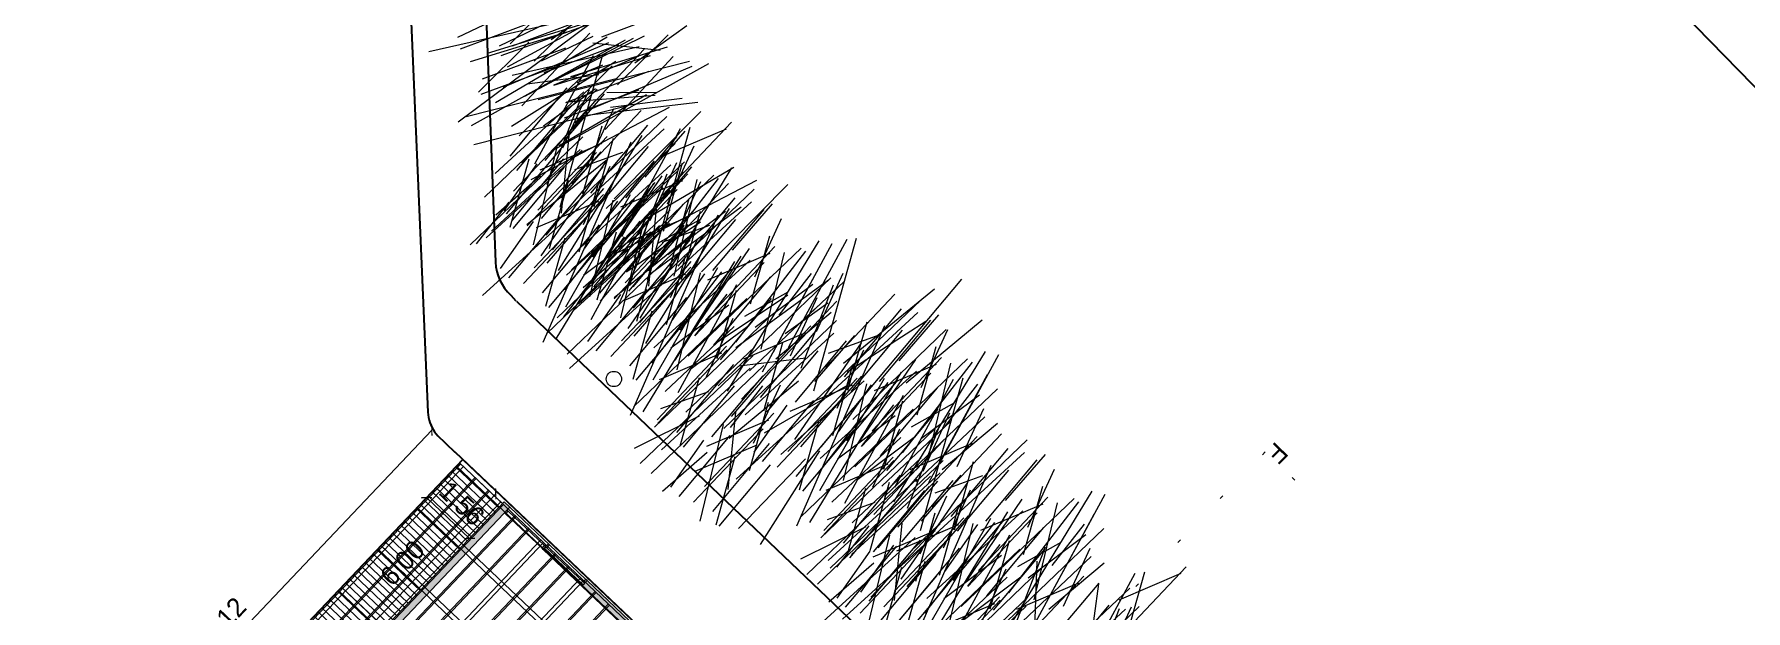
# Model space of a CAD drawing. Header units: inches. Extents: x -3368894 to 5148796, y 84 to 10864301.
# Drawn here: x 503139.47 to 503184.42, y 4346374.7 to 4346389.84 of the extents above; entities that cross this region are included whole.
import ezdxf

# ---------------------------------------------------------------- set-up
doc = ezdxf.new("R2010")
doc.units = ezdxf.units.IN
doc.header["$MEASUREMENT"] = 0
doc.linetypes.add('ACAD_ISO07W100', pattern=[3, 0, -3])
for name, color, linetype, lineweight in [('cm_alberi in secondo piano', 252, 'Continuous', 9), ('cm_campiture', 252, 'Continuous', 9), ('cm_quote', 174, 'Continuous', 0), ('cm_sezionate', 6, 'Continuous', 9), ('cm_struttura', 250, 'Continuous', 9), ('cp_illuminazione', 32, 'Continuous', 9), ('cp_piattaforme volumi_linea', 4, 'Continuous', 25)]:
    doc.layers.add(name, color=color, linetype=linetype, lineweight=lineweight)
doc.layers.add('S_retino canneto', color=7, linetype='Continuous', lineweight=0, true_color=0x686d1d)
doc.styles.get("Standard").update_dxf_attribs({"font": 'GOTHIC.TTF'})
doc.dimstyles.new('Quote 200', dxfattribs={"dimtxt": 0.5, "dimasz": 0.2, "dimexe": 1.25, "dimexo": 0.625, "dimgap": 0.2, "dimtad": 1, "dimzin": 1, "dimtxsty": 'Standard', "dimblk": 'ARCHTICK', "dimcen": 2.5, "dimse1": 1, "dimse2": 1, "dimazin": 0, "dimtfac": 1, "dimtmove": 0, "dimatfit": 3, "dimldrblk": 'NONE', "dimfxl": 1, "dimlwd": 0, "dimarcsym": 0})

# ---------------------------------------------------------------- blocks, each defined once
blk = doc.blocks.new('_ArchTick')
at = {"color": 0, "linetype": 'ByBlock', "const_width": 0.15}
blk.add_lwpolyline([(-0.5, -0.5), (0.5, 0.5)], dxfattribs=at)
blk = doc.blocks.new('*D61')
at = {"layer": 'cm_quote', "color": 0, "lineweight": 0, "transparency": 16777216}
blk.add_line((503149.916, 4346379.446), (503139.51, 4346368.476), dxfattribs=at)
at = {"layer": 'DEFPOINTS', "color": 0, "transparency": 16777216}
for p in [(503150.726, 4346378.677), (503139.51, 4346368.476), (503140.321, 4346367.707)]:
    blk.add_point(p, dxfattribs=at)
at = {"layer": 'cm_quote', "color": 0, "lineweight": 0, "transparency": 16777216, "xscale": 0.2, "yscale": 0.2, "zscale": 0.2}
for p, rotation in [((503149.916, 4346379.446), 46.51099216535818), ((503139.51, 4346368.476), 226.5109921653581)]:
    blk.add_blockref('_ArchTick', p, dxfattribs=dict(at, rotation=rotation))
at = {"layer": 'cm_quote', "color": 0, "transparency": 16777216, "insert": (503144.361, 4346374.295), "char_height": 0.5, "attachment_point": 5, "rotation": 46.511}
blk.add_mtext('15,12', dxfattribs=at)
blk = doc.blocks.new('_None')
blk = doc.blocks.new('*D71')
at = {"layer": 'cm_quote', "color": 0, "lineweight": 0, "transparency": 16777216}
blk.add_line((503147.464, 4346373.419), (503151.594, 4346377.772), dxfattribs=at)
at = {"layer": 'DEFPOINTS', "color": 0, "transparency": 16777216}
for p in [(503151.594, 4346377.772), (503151.817, 4346377.56), (503147.688, 4346373.207)]:
    blk.add_point(p, dxfattribs=at)
at = {"layer": 'cm_quote', "color": 0, "lineweight": 0, "transparency": 16777216, "xscale": 0.2, "yscale": 0.2, "zscale": 0.2}
for p, rotation in [((503151.594, 4346377.772), 46.51099220164098), ((503147.464, 4346373.419), 226.510992201641)]:
    blk.add_blockref('_ArchTick', p, dxfattribs=dict(at, rotation=rotation))
at = {"layer": 'cm_quote', "color": 0, "transparency": 16777216, "insert": (503149.177, 4346375.929), "char_height": 0.5, "attachment_point": 5, "rotation": 46.511}
blk.add_mtext('6,00', dxfattribs=at)
blk = doc.blocks.new('*D83')
at = {"layer": 'cm_quote', "color": 0, "lineweight": 0, "transparency": 16777216}
blk.add_line((503150.907, 4346376.6), (503149.775, 4346377.674), dxfattribs=at)
at = {"layer": 'DEFPOINTS', "color": 0, "transparency": 16777216}
for p in [(503149.775, 4346377.674), (503149.775, 4346377.674), (503150.907, 4346376.6)]:
    blk.add_point(p, dxfattribs=at)
at = {"layer": 'cm_quote', "color": 0, "lineweight": 0, "transparency": 16777216, "xscale": 0.2, "yscale": 0.2, "zscale": 0.2}
for p, rotation in [((503149.775, 4346377.674), 136.5109921907671), ((503150.907, 4346376.6), 316.5109921907671)]:
    blk.add_blockref('_ArchTick', p, dxfattribs=dict(at, rotation=rotation))
at = {"layer": 'cm_quote', "color": 0, "transparency": 16777216, "insert": (503150.675, 4346377.489), "char_height": 0.5, "attachment_point": 5, "rotation": 316.511}
blk.add_mtext('1,56', dxfattribs=at)
blk = doc.blocks.new('*D263')
at = {"layer": 'cm_quote', "color": 0, "lineweight": 0, "transparency": 16777216}
for p, q in [((-3368891.703, 8689622.26), (-929594.242, 10864300.067)), ((-3368894.34, 8689619.909), (-3368891.703, 8689622.26))]:
    blk.add_line(p, q, dxfattribs=at)
at = {"layer": 'DEFPOINTS', "color": 0, "transparency": 16777216}
for p in [(-3368891.703, 8689622.26), (503231.569, 4346330.378), (503228.933, 4346328.028)]:
    blk.add_point(p, dxfattribs=at)
at = {"layer": 'cm_quote', "color": 0, "lineweight": 0, "transparency": 16777216, "xscale": 0.2, "yscale": 0.2, "zscale": 0.2}
for p, rotation in [((-3368891.703, 8689622.26), 41.71758129249201), ((-3368894.34, 8689619.909), 221.717581292492)]:
    blk.add_blockref('_ArchTick', p, dxfattribs=dict(at, rotation=rotation))
at = {"layer": 'cm_quote', "color": 0, "transparency": 16777216, "insert": (-929595.199, 10864299.865), "char_height": 0.5, "attachment_point": 5, "rotation": 41.7176}
blk.add_mtext('3,53', dxfattribs=at)

msp = doc.modelspace()

# ---------------------------------------------------------------- hatches: boundary and pattern name
at = {"layer": 'cm_campiture'}
h = msp.add_hatch(dxfattribs=at)
h.set_pattern_fill('ANSI31', color=256, scale=1.2, angle=315)
h.set_pattern_definition([(316.511, (503139.45607, 4346360.25746), (0.1032323, 0.10882596), [])])
h.paths.add_polyline_path([(503170.402, 4346360.013), (503150.726, 4346378.677), (503140.321, 4346367.707), (503141.409, 4346366.675), (503126.956, 4346351.44), (503144.456, 4346334.84), (503158.908, 4346350.075), (503159.996, 4346349.043)])
h.paths.add_polyline_path([(503154.353, 4346362.652), (503154.208, 4346362.79), (503154.807, 4346363.421), (503150.527, 4346367.482), (503152.041, 4346369.078), (503147.688, 4346373.207), (503151.817, 4346377.56), (503156.17, 4346373.431), (503154.656, 4346371.835), (503159.009, 4346367.705), (503154.831, 4346363.301), (503154.904, 4346363.233)], flags=16)
h.paths.add_polyline_path([(503152.515, 4346347.87), (503144.257, 4346339.164), (503131.197, 4346351.551), (503139.456, 4346360.257)], flags=16)
h.paths.add_polyline_path([(503159.714, 4346359.731), (503163.844, 4346364.084), (503168.197, 4346359.955), (503164.067, 4346355.602)], flags=16)
h = msp.add_hatch(color=256, dxfattribs=at)
h.dxf.hatch_style = 1
h.paths.add_polyline_path([(503151.962, 4346377.422), (503151.817, 4346377.56), (503147.688, 4346373.207), (503149.864, 4346371.142), (503149.933, 4346371.215), (503150.002, 4346371.287), (503147.97, 4346373.214)])
h = msp.add_hatch(color=256, dxfattribs=at)
h.dxf.hatch_style = 1
h.paths.add_polyline_path([(503156.17, 4346373.431), (503153.993, 4346375.495), (503153.925, 4346375.423), (503153.89, 4346375.387), (503153.856, 4346375.35), (503155.887, 4346373.423), (503152.033, 4346369.36), (503151.999, 4346369.324), (503151.964, 4346369.288), (503151.896, 4346369.215), (503152.041, 4346369.078)])

# ---------------------------------------------------------------- linework, layer by layer
at = {"layer": 'cm_campiture', "linetype": 'ACAD_ISO07W100', "ltscale": 0.5}
msp.add_lwpolyline([(503172.579, 4346378.131), (503171.798, 4346378.872), (503155.3, 4346361.711), (503144.979, 4346350.826), (503131.28, 4346336.378), (503130.277, 4346335.253), (503131.205, 4346334.373)], dxfattribs=at)
at = {"layer": 'cm_sezionate'}
for p, q in [((503147.688, 4346373.207), (503151.817, 4346377.56)), ((503147.97, 4346373.214), (503151.962, 4346377.422)), ((503151.817, 4346377.56), (503151.962, 4346377.422)), ((503151.962, 4346377.422), (503153.008, 4346376.43)), ((503151.824, 4346377.277), (503151.893, 4346377.35)), ((503151.854, 4346377.249), (503151.824, 4346377.277)), ((503151.923, 4346377.321), (503151.854, 4346377.249)), ((503151.854, 4346377.249), (503152.81, 4346376.342)), ((503151.923, 4346377.321), (503151.893, 4346377.35)), ((503152.879, 4346376.415), (503151.923, 4346377.321)), ((503152.81, 4346376.342), (503152.879, 4346376.415)), ((503152.84, 4346376.314), (503152.81, 4346376.342)), ((503152.84, 4346376.314), (503152.874, 4346376.35)), ((503152.84, 4346376.314), (503153.856, 4346375.35)), ((503152.874, 4346376.35), (503152.909, 4346376.386)), ((503152.874, 4346376.35), (503153.89, 4346375.387)), ((503152.909, 4346376.386), (503152.879, 4346376.415)), ((503152.909, 4346376.386), (503152.978, 4346376.459)), ((503152.939, 4346376.358), (503152.909, 4346376.386)), ((503153.008, 4346376.43), (503152.939, 4346376.358)), ((503152.939, 4346376.358), (503153.895, 4346375.451)), ((503153.008, 4346376.43), (503152.978, 4346376.459)), ((503153.963, 4346375.524), (503153.008, 4346376.43)), ((503153.89, 4346375.387), (503153.856, 4346375.35)), ((503153.856, 4346375.35), (503155.887, 4346373.423)), ((503153.925, 4346375.423), (503153.89, 4346375.387)), ((503153.895, 4346375.451), (503153.963, 4346375.524)), ((503153.925, 4346375.423), (503153.895, 4346375.451)), ((503153.925, 4346375.423), (503153.993, 4346375.495)), ((503153.993, 4346375.495), (503153.963, 4346375.524)), ((503153.993, 4346375.495), (503156.17, 4346373.431))]:
    msp.add_line(p, q, dxfattribs=at)
at = {"layer": 'cm_struttura'}
for p, q in [((503151.05, 4346378.204), (503140.727, 4346367.322)), ((503151.079, 4346378.177), (503140.756, 4346367.294)), ((503151.401, 4346377.872), (503141.078, 4346366.989)), ((503151.43, 4346377.844), (503141.107, 4346366.962)), ((503152.102, 4346377.207), (503127.326, 4346351.089)), ((503152.131, 4346377.18), (503127.355, 4346351.061)), ((503152.452, 4346376.875), (503127.676, 4346350.756)), ((503152.481, 4346376.847), (503127.705, 4346350.729)), ((503153.153, 4346376.21), (503128.377, 4346350.092)), ((503153.182, 4346376.182), (503128.406, 4346350.064)), ((503153.503, 4346375.877), (503128.728, 4346349.759)), ((503153.533, 4346375.85), (503128.757, 4346349.732)), ((503154.204, 4346375.212), (503139.752, 4346359.977)), ((503154.233, 4346375.185), (503139.781, 4346359.949)), ((503154.555, 4346374.88), (503140.102, 4346359.644)), ((503154.584, 4346374.853), (503140.131, 4346359.617))]:
    msp.add_line(p, q, dxfattribs=at)
for points in [[(503150.676, 4346378.559), (503140.355, 4346367.675)], [(503150.748, 4346378.491), (503140.427, 4346367.606)], [(503150.561, 4346378.503), (503170.237, 4346359.838)], [(503150.644, 4346378.59), (503170.319, 4346359.925)], [(503151.727, 4346377.562), (503126.956, 4346351.44)], [(503151.8, 4346377.494), (503127.029, 4346351.371)], [(503149.611, 4346377.501), (503169.287, 4346358.837)], [(503149.529, 4346377.414), (503169.204, 4346358.75)], [(503152.779, 4346376.565), (503128.008, 4346350.442)], [(503152.851, 4346376.496), (503128.08, 4346350.373)], [(503148.496, 4346376.326), (503168.172, 4346357.662)], [(503148.579, 4346376.413), (503168.255, 4346357.749)], [(503153.83, 4346375.568), (503129.059, 4346349.445)], [(503153.903, 4346375.499), (503129.132, 4346349.376)], [(503147.464, 4346375.238), (503167.14, 4346356.574)], [(503147.547, 4346375.325), (503167.222, 4346356.661)]]:
    msp.add_lwpolyline(points, dxfattribs=at)
at = {"layer": 'cp_illuminazione'}
msp.add_circle((503154.696, 4346380.789), 0.201, dxfattribs=at)
at = {"layer": 'cp_piattaforme volumi_linea'}
for points in [[(503228.16, 4346348.418), (503188.328, 4346384.71), (503164.15, 4346409.469), (503153.686, 4346420.185), (503128.406, 4346446.073), (503128.253, 4346446.219), (503128.089, 4346446.354), (503127.917, 4346446.477), (503110.011, 4346458.344, 0.083914), (503108.884, 4346458.845), (503102.685, 4346460.426)], [(503150.638, 4346408.891), (503151.584, 4346383.858, 0.19064), (503151.987, 4346382.99), (503152.119, 4346382.843)], [(503152.139, 4346382.836), (503176.031, 4346360.048, 0.256346), (503177.839, 4346359.467), (503196.593, 4346363.331)], [(503150.523, 4346378.872), (503173.319, 4346357.247, 0.161541), (503177.29, 4346356.301), (503198.401, 4346360.651)]]:
    msp.add_lwpolyline(points, format="xyb", dxfattribs=at)
for points in [[(503148.576, 4346408.803), (503149.811, 4346379.915), (503149.817, 4346379.847), (503149.828, 4346379.779), (503149.844, 4346379.712), (503149.864, 4346379.647), (503149.889, 4346379.583), (503149.918, 4346379.521), (503149.951, 4346379.461), (503149.988, 4346379.403), (503150.029, 4346379.348), (503150.073, 4346379.296)], [(503150.051, 4346379.322), (503150.522, 4346378.871)], [(503144.456, 4346334.84), (503126.956, 4346351.44), (503141.409, 4346366.675), (503140.321, 4346367.707), (503150.726, 4346378.677), (503170.402, 4346360.013), (503159.996, 4346349.043)]]:
    msp.add_lwpolyline(points, dxfattribs=at)
at = {"layer": 'S_retino canneto', "color": 251}
for p, q in [((503155.216, 4346390.971), (503150.61, 4346387.532)), ((503155.557, 4346390.974), (503151.897, 4346388.979)), ((503153.294, 4346390.906), (503151.97, 4346389.594)), ((503151.696, 4346389.539), (503154.468, 4346390.881)), ((503154.42, 4346390.684), (503153.054, 4346389.701)), ((503156.339, 4346390.504, 2.031), (503154.374, 4346389.771, 2.031)), ((503149.838, 4346389.387), (503153.171, 4346390.142)), ((503150.603, 4346389.768), (503151.966, 4346390.415)), ((503152.629, 4346390.188), (503150.664, 4346389.455)), ((503151.381, 4346389.351), (503153.918, 4346390.13)), ((503151.735, 4346389.29), (503154.05, 4346390.113)), ((503153.994, 4346390.265), (503152.029, 4346389.532)), ((503153.931, 4346390.444, 2.032), (503152.607, 4346389.133, 2.032)), ((503156.609, 4346390.064), (503155.243, 4346389.081)), ((503150.932, 4346389.13), (503153.469, 4346389.91)), ((503150.96, 4346387.445), (503155.003, 4346389.694)), ((503152.463, 4346389.633), (503151.139, 4346388.322)), ((503154.521, 4346389.771), (503151.589, 4346388.043)), ((503151.788, 4346388.454), (503154.564, 4346389.624)), ((503152.277, 4346387.965), (503154.062, 4346389.877)), ((503155.202, 4346389.733), (503152.347, 4346388.212)), ((503152.792, 4346389.149), (503154.155, 4346389.795)), ((503154.818, 4346389.568), (503152.854, 4346388.835)), ((503153.172, 4346388.654), (503155.498, 4346389.799)), ((503154.148, 4346389.623), (503155.91, 4346389.422)), ((503156.12, 4346389.825, 2.032), (503154.796, 4346388.513, 2.032)), ((503151.246, 4346388.671), (503153.431, 4346389.491)), ((503152.011, 4346387.432), (503154.752, 4346389.141)), ((503152.028, 4346388.768), (503155.361, 4346389.523)), ((503152.618, 4346386.442), (503154.159, 4346389.282)), ((503152.71, 4346388.133), (503156.686, 4346389.138)), ((503153.121, 4346388.511), (503155.659, 4346389.29)), ((503154.399, 4346389.305), (503153.276, 4346385.29)), ((503153.57, 4346388.731), (503156.108, 4346389.511)), ((503153.671, 4346387.519), (503155.493, 4346389.449)), ((503153.733, 4346388.58), (503155.365, 4346389.275)), ((503154.467, 4346387.346), (503156.251, 4346389.257)), ((503150.817, 4346387.685), (503154.793, 4346388.691)), ((503153.163, 4346388.992), (503151.199, 4346388.259)), ((503154.018, 4346388.885), (503152.207, 4346387.178)), ((503152.418, 4346388.546), (503154.298, 4346388.783)), ((503153.126, 4346388.514), (503154.404, 4346389.043)), ((503153.15, 4346386.825), (503157.192, 4346389.074)), ((503154.653, 4346389.014), (503153.329, 4346387.702)), ((503153.435, 4346388.052), (503155.62, 4346388.871)), ((503153.977, 4346387.835), (503156.753, 4346389.004)), ((503151.298, 4346385.569), (503154.26, 4346388.405)), ((503151.575, 4346386.189), (503153.904, 4346388.331)), ((503151.976, 4346386.643), (503153.472, 4346388.434)), ((503154.214, 4346388.414), (503152.848, 4346387.431)), ((503153.264, 4346386.921), (503155.553, 4346388.266)), ((503154.05, 4346388.384), (503153.346, 4346386.855)), ((503155.353, 4346388.373), (503153.388, 4346387.64)), ((503153.408, 4346387.063), (503154.453, 4346388.276)), ((503153.45, 4346388.069), (503155.777, 4346388.246)), ((503155.815, 4346388.304), (503154.511, 4346388.31)), ((503151.017, 4346386.95), (503154.993, 4346387.955)), ((503153.485, 4346387.868), (503152.138, 4346386.262)), ((503154.084, 4346388.173), (503152.273, 4346386.466)), ((503152.524, 4346386.032), (503156.161, 4346387.928)), ((503154.232, 4346388.132, 2.031), (503152.885, 4346386.526, 2.031)), ((503152.948, 4346385.895), (503153.804, 4346388.089)), ((503153.592, 4346385.912), (503155.414, 4346387.842)), ((503153.91, 4346387.709), (503156.902, 4346388.058)), ((503154.684, 4346387.884), (503153.981, 4346386.355)), ((503154.607, 4346387.927), (503156.487, 4346388.164)), ((503154.706, 4346385.518), (503156.978, 4346387.814)), ((503152.064, 4346385.725), (503153.886, 4346387.655)), ((503153.129, 4346384.852), (503156.092, 4346387.688)), ((503153.69, 4346385.214), (503156.019, 4346387.356)), ((503154.377, 4346387.434, 2.032), (503153.872, 4346385.64, 2.032)), ((503154.091, 4346385.668), (503155.587, 4346387.458)), ((503154.909, 4346384.529), (503156.45, 4346387.368)), ((503156.69, 4346387.391), (503155.567, 4346383.376)), ((503155.961, 4346385.605), (503157.784, 4346387.535)), ((503156.024, 4346386.667), (503157.656, 4346387.361)), ((503150.919, 4346384.31), (503153.882, 4346387.146)), ((503151.881, 4346385.126), (503153.377, 4346386.917)), ((503152.587, 4346384.312), (503153.197, 4346386.856)), ((503152.699, 4346385.225), (503154.521, 4346387.155)), ((503152.761, 4346386.286), (503154.393, 4346386.98)), ((503155.14, 4346387.01), (503152.83, 4346381.746)), ((503155.435, 4346387.181), (503153.237, 4346383.639)), ((503153.322, 4346385.142), (503153.524, 4346387.175)), ((503154.675, 4346387.105), (503154.171, 4346385.311)), ((503155.601, 4346386.893), (503154.253, 4346385.286)), ((503156.309, 4346386.971), (503154.498, 4346385.264)), ((503156.348, 4346387.157, 2.031), (503155, 4346385.55, 2.031)), ((503155.523, 4346386.088), (503156.569, 4346387.3)), ((503156.8, 4346386.908), (503156.097, 4346385.379)), ((503151.339, 4346384.496), (503153.866, 4346386.796)), ((503151.48, 4346384.673), (503153.809, 4346386.814)), ((503151.816, 4346385.204), (503152.682, 4346386.439)), ((503152.465, 4346386.564), (503151.961, 4346384.77)), ((503153.371, 4346386.569), (503152.024, 4346384.962)), ((503152.413, 4346384.848), (503154.529, 4346386.566)), ((503152.417, 4346384.812), (503154.24, 4346386.742)), ((503152.786, 4346384.028), (503154.534, 4346386.562)), ((503154.138, 4346386.616, 2.031), (503152.79, 4346385.009, 2.031)), ((503153.313, 4346385.547), (503154.359, 4346386.759)), ((503153.588, 4346383.655), (503156.551, 4346386.491)), ((503153.674, 4346386.296), (503154.93, 4346386.747)), ((503153.866, 4346384.275), (503156.195, 4346386.417)), ((503154.267, 4346384.729), (503155.763, 4346386.52)), ((503156.341, 4346386.47), (503155.637, 4346384.941)), ((503156.492, 4346386.459, 2.032), (503155.988, 4346384.665, 2.032)), ((503151.598, 4346385.103), (503152.774, 4346386.131)), ((503153.391, 4346386.352), (503152.043, 4346384.745)), ((503152.917, 4346384.567), (503154.413, 4346386.358)), ((503153.501, 4346386.005), (503152.996, 4346384.21)), ((503154.59, 4346386.367), (503153.886, 4346384.838)), ((503154.361, 4346383.304), (503157.323, 4346386.14)), ((503154.506, 4346383.986), (503155.964, 4346386.129)), ((503156.375, 4346386.259), (503154.564, 4346384.552)), ((503154.814, 4346384.249), (503156.637, 4346386.179)), ((503154.815, 4346384.118), (503158.452, 4346386.014)), ((503154.877, 4346385.311), (503156.508, 4346386.005)), ((503156.523, 4346386.218, 2.031), (503155.176, 4346384.612, 2.031)), ((503155.239, 4346383.981), (503156.094, 4346386.175)), ((503155.388, 4346382.384), (503157.795, 4346386.335)), ((503155.555, 4346385.007), (503157.844, 4346386.352)), ((503155.61, 4346383.67), (503157.448, 4346386.057)), ((503155.699, 4346385.15), (503156.744, 4346386.362)), ((503156.975, 4346385.97), (503156.272, 4346384.441)), ((503156.277, 4346383.486), (503156.887, 4346386.03)), ((503152.604, 4346383.708), (503154.426, 4346385.638)), ((503152.942, 4346383.83), (503154.55, 4346385.689)), ((503154.426, 4346385.792), (503153.079, 4346384.186)), ((503153.178, 4346381.843), (503155.585, 4346385.793)), ((503153.4, 4346383.129), (503155.238, 4346385.516)), ((503155.128, 4346385.623), (503153.43, 4346382.673)), ((503153.454, 4346383.52), (503155.981, 4346385.821)), ((503154.282, 4346385.918, 2.032), (503153.778, 4346384.123, 2.032)), ((503155.739, 4346385.926), (503154.006, 4346383.194)), ((503155.487, 4346385.593), (503154.139, 4346383.987)), ((503154.355, 4346383.811), (503156.177, 4346385.741)), ((503155.776, 4346385.954), (503154.429, 4346384.348)), ((503154.532, 4346383.836), (503156.355, 4346385.766)), ((503155.42, 4346382.938), (503158.383, 4346385.774)), ((503155.882, 4346383.998), (503157.705, 4346385.928)), ((503156.668, 4346385.52, 2.032), (503156.163, 4346383.726, 2.032)), ((503156.382, 4346383.754), (503157.878, 4346385.545)), ((503156.997, 4346383.604), (503159.269, 4346385.9)), ((503151.093, 4346384.34), (503151.943, 4346385.431)), ((503151.244, 4346382.979), (503153.771, 4346385.28)), ((503152.322, 4346383.295), (503154.145, 4346385.225)), ((503152.667, 4346384.769), (503154.298, 4346385.464)), ((503153.21, 4346382.396), (503156.173, 4346385.232)), ((503153.931, 4346384.229), (503154.798, 4346385.463)), ((503154.067, 4346382.945), (503154.677, 4346385.488)), ((503154.099, 4346382.35), (503155.64, 4346385.189)), ((503154.99, 4346383.311), (503156.812, 4346385.241)), ((503155.032, 4346383.592), (503156.528, 4346385.383)), ((503155.052, 4346384.372), (503156.684, 4346385.067)), ((503157.431, 4346385.096), (503155.121, 4346379.833)), ((503157.726, 4346385.267), (503155.527, 4346381.725)), ((503155.613, 4346383.528), (503158.044, 4346385.307)), ((503155.613, 4346383.228), (503155.814, 4346385.261)), ((503155.981, 4346383.3), (503158.31, 4346385.442)), ((503156.113, 4346384.061), (503157.631, 4346385.195)), ((503156.966, 4346385.191), (503156.462, 4346383.397)), ((503158.639, 4346385.243, 2.031), (503157.291, 4346383.636, 2.031)), ((503157.814, 4346384.174), (503158.86, 4346385.387)), ((503151.721, 4346383.688), (503152.588, 4346384.922)), ((503153.277, 4346385.052), (503151.929, 4346383.445)), ((503152.822, 4346383.051), (503154.318, 4346384.841)), ((503152.935, 4346381.981), (503155.897, 4346384.817)), ((503153.63, 4346382.582), (503156.157, 4346384.883)), ((503153.771, 4346382.759), (503156.1, 4346384.901)), ((503153.903, 4346383.52), (503155.421, 4346384.654)), ((503154.172, 4346383.213), (503155.668, 4346385.003)), ((503154.756, 4346384.65), (503154.252, 4346382.856)), ((503155.662, 4346384.655), (503154.315, 4346383.048)), ((503154.535, 4346383.841), (503155.385, 4346384.932)), ((503154.704, 4346382.934), (503156.819, 4346384.652)), ((503154.708, 4346382.898), (503156.53, 4346384.828)), ((503154.878, 4346382.399), (503155.488, 4346384.942)), ((503155.036, 4346383.614), (503156.973, 4346384.916)), ((503155.076, 4346382.114), (503156.825, 4346384.648)), ((503156.428, 4346384.702, 2.031), (503155.081, 4346383.095, 2.031)), ((503155.616, 4346385.029), (503155.111, 4346383.235)), ((503156.541, 4346384.817), (503155.194, 4346383.21)), ((503155.604, 4346383.633), (503156.65, 4346384.845)), ((503156.977, 4346384.986), (503155.84, 4346384.347)), ((503155.965, 4346384.382), (503157.221, 4346384.834)), ((503157.891, 4346384.979), (503156.544, 4346383.372)), ((503159.091, 4346384.995), (503158.387, 4346383.466)), ((503153.406, 4346384.488), (503152.901, 4346382.694)), ((503154.331, 4346384.276), (503152.984, 4346382.669)), ((503153.472, 4346381.44), (503156.435, 4346384.276)), ((503153.889, 4346383.189), (503155.065, 4346384.217)), ((503154.107, 4346383.29), (503154.973, 4346384.525)), ((503155.681, 4346384.438), (503154.334, 4346382.831)), ((503155.53, 4346384.291), (503154.827, 4346382.762)), ((503155.208, 4346382.653), (503156.704, 4346384.444)), ((503156.881, 4346384.453), (503156.177, 4346382.924)), ((503156.651, 4346381.391), (503159.614, 4346384.227)), ((503156.797, 4346382.072), (503158.255, 4346384.215)), ((503157.105, 4346382.336), (503158.927, 4346384.266)), ((503157.679, 4346380.47), (503160.086, 4346384.421)), ((503158.783, 4346384.545, 2.032), (503158.279, 4346382.751, 2.032)), ((503158.89, 4346381.506), (503160.431, 4346384.345)), ((503159.281, 4346381.619), (503160.822, 4346384.458)), ((503161.062, 4346384.481), (503159.94, 4346380.467)), ((503154.895, 4346381.794), (503156.717, 4346383.724)), ((503155.233, 4346381.916), (503156.841, 4346383.775)), ((503155.792, 4346384.091), (503155.287, 4346382.297)), ((503156.717, 4346383.879), (503155.369, 4346382.272)), ((503155.469, 4346379.929), (503157.876, 4346383.879)), ((503157.419, 4346383.709), (503155.721, 4346380.759)), ((503155.745, 4346381.606), (503158.272, 4346383.907)), ((503156.573, 4346384.004, 2.032), (503156.068, 4346382.21, 2.032)), ((503158.03, 4346384.012), (503156.297, 4346381.28)), ((503156.823, 4346381.922), (503158.646, 4346383.852)), ((503157.168, 4346383.397), (503158.799, 4346384.091)), ((503157.901, 4346381.757), (503159.739, 4346384.144)), ((503158.568, 4346381.573), (503159.178, 4346384.116)), ((503158.599, 4346380.977), (503160.14, 4346383.817)), ((503153.384, 4346382.426), (503154.234, 4346383.517)), ((503153.535, 4346381.065), (503156.062, 4346383.366)), ((503154.613, 4346381.381), (503156.436, 4346383.311)), ((503154.957, 4346382.855), (503156.589, 4346383.55)), ((503155.691, 4346381.215), (503157.529, 4346383.602)), ((503156.222, 4346382.315), (503157.089, 4346383.55)), ((503156.358, 4346381.031), (503156.968, 4346383.575)), ((503156.389, 4346380.436), (503157.93, 4346383.275)), ((503157.777, 4346383.679), (503156.43, 4346382.073)), ((503157.323, 4346381.678), (503158.819, 4346383.469)), ((503157.435, 4346380.609), (503160.398, 4346383.445)), ((503157.904, 4346381.614), (503160.335, 4346383.393)), ((503158.404, 4346382.147), (503159.922, 4346383.281)), ((503160.748, 4346383.349), (503158.937, 4346381.642)), ((503159.036, 4346382.469), (503159.886, 4346383.56)), ((503159.612, 4346381.071), (503160.467, 4346383.266)), ((503160.713, 4346383.56), (503160.01, 4346382.031)), ((503163.824, 4346383.415), (503160.136, 4346379.006)), ((503154.012, 4346381.774), (503154.879, 4346383.008)), ((503155.567, 4346383.138), (503154.22, 4346381.531)), ((503155.113, 4346381.137), (503156.609, 4346382.927)), ((503155.225, 4346380.067), (503158.188, 4346382.903)), ((503156.826, 4346381.927), (503157.676, 4346383.018)), ((503157.327, 4346381.7), (503159.263, 4346383.002)), ((503157.907, 4346383.115), (503157.402, 4346381.321)), ((503158.832, 4346382.903), (503157.485, 4346381.297)), ((503159.268, 4346383.072), (503158.131, 4346382.433)), ((503158.727, 4346380.901), (503160.55, 4346382.831)), ((503160.031, 4346382.919), (503159.328, 4346381.39)), ((503159.793, 4346380.028), (503162.755, 4346382.864)), ((503160.255, 4346381.089), (503162.078, 4346383.019)), ((503160.73, 4346381.209), (503163.117, 4346383.154)), ((503155.697, 4346382.574), (503155.192, 4346380.78)), ((503156.622, 4346382.362), (503155.275, 4346380.755)), ((503155.763, 4346379.526), (503158.726, 4346382.362)), ((503156.194, 4346381.606), (503157.712, 4346382.74)), ((503157.821, 4346382.377), (503157.118, 4346380.848)), ((503160.066, 4346382.708), (503158.255, 4346381.001)), ((503158.946, 4346381.322), (503160.403, 4346382.541)), ((503159.192, 4346381.981), (503160.313, 4346382.792)), ((503160.354, 4346380.39), (503162.683, 4346382.532)), ((503160.755, 4346380.844), (503162.251, 4346382.635)), ((503162.187, 4346381.265), (503163.232, 4346382.477)), ((503157.856, 4346382.167), (503156.045, 4346380.459)), ((503156.731, 4346381.065), (503158.249, 4346382.199)), ((503157.582, 4346379.487), (503160.545, 4346382.323)), ((503158.046, 4346380.26), (503159.868, 4346382.19)), ((503158.108, 4346381.321), (503159.74, 4346382.015)), ((503158.144, 4346379.849), (503160.473, 4346381.991)), ((503158.545, 4346380.303), (503160.041, 4346382.094)), ((503161.804, 4346382.186), (503159.494, 4346376.923)), ((503159.977, 4346380.723), (503161.022, 4346381.936)), ((503160.337, 4346381.472), (503161.593, 4346381.924)), ((503160.826, 4346380.976), (503162.888, 4346382.312)), ((503161.339, 4346382.281), (503160.834, 4346380.487)), ((503162.264, 4346382.069), (503160.917, 4346380.463)), ((503163.425, 4346382.087), (503160.971, 4346379.729)), ((503163.011, 4346382.333, 2.031), (503161.664, 4346380.727, 2.031)), ((503162.37, 4346380.689), (503164.369, 4346382.34)), ((503163.463, 4346382.085), (503162.76, 4346380.556)), ((503155.836, 4346379.718), (503157.658, 4346381.648)), ((503155.851, 4346379.628), (503157.674, 4346381.558)), ((503155.898, 4346380.78), (503157.53, 4346381.474)), ((503158.393, 4346381.625), (503156.583, 4346379.918)), ((503159.129, 4346381.74), (503158.624, 4346379.946)), ((503160.054, 4346381.528), (503158.707, 4346379.921)), ((503159.449, 4346379.204), (503161.198, 4346381.738)), ((503160.801, 4346381.792, 2.031), (503159.454, 4346380.185, 2.031)), ((503161.253, 4346381.544), (503160.55, 4346380.015)), ((503162.052, 4346377.561), (503164.459, 4346381.511)), ((503163.156, 4346381.635, 2.032), (503162.651, 4346379.841, 2.032)), ((503155.389, 4346378.567), (503158.352, 4346381.403)), ((503155.673, 4346378.309), (503158.635, 4346381.145)), ((503155.95, 4346378.93), (503158.279, 4346381.072)), ((503156.351, 4346379.384), (503157.847, 4346381.174)), ((503157.783, 4346379.804), (503158.829, 4346381.016)), ((503157.981, 4346381.138), (503159.742, 4346381.349)), ((503160.946, 4346381.094, 2.032), (503160.441, 4346379.3, 2.032)), ((503161.024, 4346378.481), (503163.987, 4346381.317)), ((503161.169, 4346379.162), (503162.627, 4346381.305)), ((503161.478, 4346379.426), (503163.3, 4346381.356)), ((503161.54, 4346380.487), (503163.172, 4346381.182)), ((503162.274, 4346378.847), (503164.112, 4346381.234)), ((503162.941, 4346378.663), (503163.55, 4346381.206)), ((503163.263, 4346378.596), (503164.804, 4346381.436)), ((503156.935, 4346380.821), (503156.43, 4346379.027)), ((503157.86, 4346380.609), (503156.513, 4346379.002)), ((503158.607, 4346380.873, 2.031), (503157.26, 4346379.266, 2.031)), ((503157.723, 4346379.232), (503159.547, 4346380.744)), ((503157.757, 4346379.516), (503158.607, 4346380.607)), ((503159.06, 4346380.624), (503158.356, 4346379.095)), ((503158.654, 4346379.372), (503160.854, 4346380.638)), ((503161.266, 4346380.743), (503159.085, 4346378.809)), ((503159.267, 4346378.885), (503161.09, 4346380.814)), ((503159.33, 4346379.946), (503160.962, 4346380.64)), ((503159.606, 4346379.007), (503161.213, 4346380.865)), ((503159.842, 4346377.019), (503162.249, 4346380.97)), ((503160.064, 4346378.306), (503161.901, 4346380.693)), ((503161.792, 4346380.799), (503160.093, 4346377.849)), ((503160.118, 4346378.697), (503162.645, 4346380.998)), ((503160.595, 4346379.405), (503161.461, 4346380.64)), ((503160.731, 4346378.122), (503161.34, 4346380.665)), ((503162.15, 4346380.77), (503160.803, 4346379.163)), ((503161.196, 4346379.013), (503163.018, 4346380.943)), ((503162.078, 4346377.949), (503163.619, 4346380.788)), ((503163.859, 4346380.811), (503162.737, 4346376.797)), ((503162.972, 4346378.068), (503164.513, 4346380.907)), ((503163.408, 4346379.559), (503164.259, 4346380.65)), ((503155.933, 4346380.011), (503157.189, 4346380.463)), ((503157.908, 4346378.155), (503160.434, 4346380.456)), ((503158.752, 4346380.175, 2.032), (503158.247, 4346378.381, 2.032)), ((503159.94, 4346380.228), (503158.593, 4346378.622)), ((503158.986, 4346378.471), (503160.808, 4346380.401)), ((503160.762, 4346377.526), (503162.303, 4346380.366)), ((503161.696, 4346378.768), (503163.192, 4346380.559)), ((503162.28, 4346380.206), (503161.775, 4346378.411)), ((503161.808, 4346377.699), (503164.771, 4346380.535)), ((503163.641, 4346380.162), (503162.504, 4346379.524)), ((503162.776, 4346379.238), (503164.295, 4346380.371)), ((503155.238, 4346378.973), (503156.947, 4346379.826)), ((503157.074, 4346377.965), (503158.896, 4346379.895)), ((503157.136, 4346379.026), (503158.768, 4346379.721)), ((503157.697, 4346377.883), (503157.899, 4346379.915)), ((503158.385, 4346378.864), (503159.251, 4346380.099)), ((503159.486, 4346378.227), (503160.982, 4346380.018)), ((503160.07, 4346379.664), (503159.565, 4346377.87)), ((503159.598, 4346377.158), (503162.561, 4346379.994)), ((503160.566, 4346378.696), (503162.085, 4346379.83)), ((503161.198, 4346379.018), (503162.049, 4346380.109)), ((503163.545, 4346379.679), (503161.734, 4346377.972)), ((503163.205, 4346379.994), (503161.857, 4346378.387)), ((503164.439, 4346379.798), (503162.628, 4346378.091)), ((503163.51, 4346379.89), (503162.807, 4346378.361)), ((503164.404, 4346380.009), (503163.701, 4346378.48)), ((503157.746, 4346379.309), (503156.399, 4346377.702)), ((503156.792, 4346377.552), (503158.615, 4346379.482)), ((503156.962, 4346377.053), (503157.572, 4346379.596)), ((503160.995, 4346379.452), (503159.647, 4346377.846)), ((503160.136, 4346376.617), (503163.099, 4346379.453)), ((503162.229, 4346379.257), (503160.418, 4346377.55)), ((503161.104, 4346378.155), (503162.622, 4346379.289)), ((503162.194, 4346379.468), (503161.491, 4346377.939)), ((503162.409, 4346377.401), (503163.264, 4346379.596)), ((503162.418, 4346377.35), (503164.241, 4346379.28)), ((503163.052, 4346377.419), (503164.874, 4346379.348)), ((503163.319, 4346378.413), (503164.776, 4346379.631)), ((503155.973, 4346377.844), (503157.149, 4346378.871)), ((503156.191, 4346377.945), (503157.057, 4346379.179)), ((503156.829, 4346378.368), (503158.461, 4346379.063)), ((503157.292, 4346377.308), (503158.788, 4346379.098)), ((503160.094, 4346378.906), (503158.539, 4346376.44)), ((503161.524, 4346377.231), (503163.347, 4346379.161)), ((503162.481, 4346378.411), (503164.113, 4346379.106)), ((503162.589, 4346376.358), (503165.552, 4346379.194)), ((503163.151, 4346376.72), (503165.479, 4346378.862)), ((503163.552, 4346377.174), (503165.048, 4346378.965)), ((503164.984, 4346377.594), (503166.029, 4346378.807)), ((503157.876, 4346378.745), (503157.371, 4346376.951)), ((503158.801, 4346378.533), (503157.454, 4346376.926)), ((503157.968, 4346376.86), (503159.728, 4346378.69)), ((503159.761, 4346375.658), (503162.724, 4346378.494)), ((503160.208, 4346376.809), (503162.031, 4346378.739)), ((503160.224, 4346376.718), (503162.047, 4346378.648)), ((503160.271, 4346377.87), (503161.903, 4346378.564)), ((503160.379, 4346375.817), (503163.342, 4346378.653)), ((503160.941, 4346376.179), (503163.269, 4346378.321)), ((503162.766, 4346378.716), (503160.955, 4346377.008)), ((503161.342, 4346376.633), (503162.838, 4346378.423)), ((503164.601, 4346378.516), (503162.291, 4346373.253)), ((503164.136, 4346378.611), (503163.631, 4346376.817)), ((503165.061, 4346378.399), (503163.714, 4346376.793)), ((503165.808, 4346378.663, 2.031), (503164.461, 4346377.057, 2.031)), ((503166.26, 4346378.415), (503165.557, 4346376.886)), ((503160.045, 4346375.4), (503163.008, 4346378.236)), ((503160.323, 4346376.02), (503162.651, 4346378.162)), ((503160.724, 4346376.474), (503162.22, 4346378.265)), ((503161.308, 4346377.911), (503160.803, 4346376.117)), ((503161.926, 4346378.07), (503161.421, 4346376.276)), ((503162.98, 4346377.963, 2.031), (503161.633, 4346376.356, 2.031)), ((503162.156, 4346376.894), (503163.201, 4346378.106)), ((503162.246, 4346375.534), (503163.995, 4346378.068)), ((503163.598, 4346378.122, 2.031), (503162.251, 4346376.515, 2.031)), ((503162.774, 4346377.053), (503163.819, 4346378.265)), ((503163.134, 4346377.802), (503164.39, 4346378.254)), ((503164.05, 4346377.873), (503163.347, 4346376.345)), ((503165.953, 4346377.965, 2.032), (503165.448, 4346376.171, 2.032)), ((503160.306, 4346377.102), (503161.562, 4346377.554)), ((503162.233, 4346377.699), (503160.886, 4346376.092)), ((503162.851, 4346377.858), (503161.503, 4346376.251)), ((503163.432, 4346377.715), (503162.729, 4346376.186)), ((503163.743, 4346377.424, 2.032), (503163.238, 4346375.63, 2.032)), ((503163.821, 4346374.811), (503166.784, 4346377.647)), ((503163.966, 4346375.492), (503165.424, 4346377.635)), ((503164.274, 4346375.756), (503166.097, 4346377.686)), ((503164.337, 4346376.817), (503165.969, 4346377.511)), ((503164.849, 4346373.891), (503167.255, 4346377.841)), ((503165.071, 4346375.177), (503166.908, 4346377.564)), ((503165.738, 4346374.993), (503166.347, 4346377.536)), ((503166.06, 4346374.926), (503167.601, 4346377.766)), ((503161.446, 4346375.056), (503163.269, 4346376.985)), ((503162.064, 4346375.215), (503163.887, 4346377.144)), ((503162.07, 4346374.973), (503162.271, 4346377.005)), ((503162.127, 4346376.276), (503163.759, 4346376.97)), ((503162.403, 4346375.337), (503164.01, 4346377.195)), ((503163.125, 4346377.265, 2.032), (503162.62, 4346375.471, 2.032)), ((503162.639, 4346373.349), (503165.045, 4346377.3)), ((503162.861, 4346374.635), (503164.698, 4346377.023)), ((503164.588, 4346377.129), (503162.89, 4346374.179)), ((503162.915, 4346375.027), (503165.441, 4346377.327)), ((503163.392, 4346375.735), (503164.258, 4346376.97)), ((503163.527, 4346374.452), (503164.137, 4346376.995)), ((503164.947, 4346377.1), (503163.6, 4346375.493)), ((503163.993, 4346375.343), (503165.815, 4346377.273)), ((503165.769, 4346374.398), (503167.31, 4346377.237)), ((503166.205, 4346375.889), (503167.055, 4346376.98)), ((503159.611, 4346376.063), (503161.319, 4346376.916)), ((503160.087, 4346374.326), (503162.613, 4346376.627)), ((503160.554, 4346375.846), (503161.404, 4346376.937)), ((503160.705, 4346374.485), (503163.231, 4346376.786)), ((503161.165, 4346374.642), (503162.987, 4346376.572)), ((503161.335, 4346374.143), (503161.945, 4346376.686)), ((503162.737, 4346376.558), (503161.389, 4346374.952)), ((503161.509, 4346376.117), (503163.141, 4346376.811)), ((503161.783, 4346374.801), (503163.605, 4346376.731)), ((503163.559, 4346373.856), (503165.1, 4346376.696)), ((503164.492, 4346375.098), (503165.988, 4346376.889)), ((503165.077, 4346376.536), (503164.572, 4346374.741)), ((503164.605, 4346374.029), (503167.568, 4346376.865)), ((503165.573, 4346375.568), (503167.091, 4346376.701)), ((503160.564, 4346375.035), (503161.43, 4346376.27)), ((503162.119, 4346376.399), (503160.772, 4346374.793)), ((503161.182, 4346375.194), (503162.048, 4346376.428)), ((503161.664, 4346374.398), (503163.161, 4346376.189)), ((503162.282, 4346374.557), (503163.778, 4346376.348)), ((503162.395, 4346373.488), (503165.358, 4346376.324)), ((503163.363, 4346375.026), (503164.881, 4346376.16)), ((503163.995, 4346375.348), (503164.845, 4346376.439)), ((503166.002, 4346376.323), (503164.654, 4346374.717)), ((503164.798, 4346373.197), (503166.031, 4346376.383)), ((503166.438, 4346376.492), (503165.3, 4346375.854)), ((503167.235, 4346376.128), (503165.425, 4346374.421)), ((503167.201, 4346376.339), (503166.498, 4346374.81)), ((503160.346, 4346374.934), (503161.522, 4346375.962)), ((503162.249, 4346375.835), (503161.744, 4346374.041)), ((503163.174, 4346375.623), (503161.826, 4346374.016)), ((503162.866, 4346375.994), (503162.362, 4346374.2)), ((503163.792, 4346375.782), (503162.444, 4346374.175)), ((503162.932, 4346372.947), (503165.895, 4346375.783)), ((503163.901, 4346374.485), (503165.419, 4346375.619)), ((503164.991, 4346375.798), (503164.288, 4346374.269)), ((503165.699, 4346372.778), (503165.81, 4346376.006)), ((503166.116, 4346374.742), (503167.572, 4346375.961)), ((503166.85, 4346372.853), (503168.391, 4346375.693)), ((503168.63, 4346375.716), (503167.508, 4346371.701)), ((503167.902, 4346373.93), (503169.725, 4346375.86)), ((503167.965, 4346374.991), (503169.597, 4346375.686)), ((503165.025, 4346375.587), (503163.214, 4346373.879)), ((503165.215, 4346373.68), (503167.038, 4346375.61)), ((503165.278, 4346374.741), (503166.91, 4346375.436)), ((503165.781, 4346373.472), (503167.445, 4346375.424)), ((503168.25, 4346375.296), (503166.439, 4346373.589)), ((503167.115, 4346373.059), (503167.429, 4346375.407)), ((503162.558, 4346371.988), (503165.521, 4346374.824)), ((503163.005, 4346373.139), (503164.828, 4346375.069)), ((503163.021, 4346373.048), (503164.843, 4346374.978)), ((503163.068, 4346374.2), (503164.699, 4346374.894)), ((503165.563, 4346375.046), (503163.752, 4346373.338)), ((503165.529, 4346371.98), (503168.492, 4346374.816)), ((503165.807, 4346372.6), (503168.136, 4346374.742)), ((503166.208, 4346373.054), (503167.704, 4346374.845)), ((503166.74, 4346371.577), (503167.973, 4346374.764)), ((503168.282, 4346374.795), (503167.578, 4346373.266))]:
    msp.add_line(p, q, dxfattribs=at)

# ---------------------------------------------------------------- texts
at = {"layer": 'cm_alberi in secondo piano', "insert": (503172.442, 4346378.816), "char_height": 0.5, "attachment_point": 1, "rotation": 225.7791}
msp.add_mtext_dynamic_manual_height_columns('F', width=4.59023, gutter_width=1, heights=[0], dxfattribs=at)

# ---------------------------------------------------------------- dimensions: what is measured, and where the dimension line sits
at = {"layer": 'cm_quote'}
for base, p1, p2, angle, picture, middle in [((-3368891.703, 8689622.26), (503228.933, 4346328.028), (503231.569, 4346330.378), 41.7176, '*D263', (-929594.876, 10864299.502)), ((503149.775, 4346377.674), (503150.907, 4346376.6), (503149.775, 4346377.674), 136.511, '*D83', (503150.341, 4346377.137))]:
    dim = msp.add_linear_dim(base=base, p1=p1, p2=p2, angle=angle, dimstyle='Quote 200', dxfattribs=at)
    dim.commit()
    dim.dimension.update_dxf_attribs({"geometry": picture, "text_midpoint": middle, "dimtype": 161})
for p1, p2, distance, picture, middle in [((503150.726, 4346378.677), (503140.321, 4346367.707), -1.117, '*D61', (503144.361, 4346374.295)), ((503147.688, 4346373.207), (503151.817, 4346377.56), 0.308, '*D71', (503149.177, 4346375.929))]:
    dim = msp.add_aligned_dim(p1=p1, p2=p2, distance=distance, dimstyle='Quote 200', dxfattribs=at)
    dim.commit()
    dim.dimension.update_dxf_attribs({"geometry": picture, "text_midpoint": middle})

doc.saveas('drawing.dxf')
